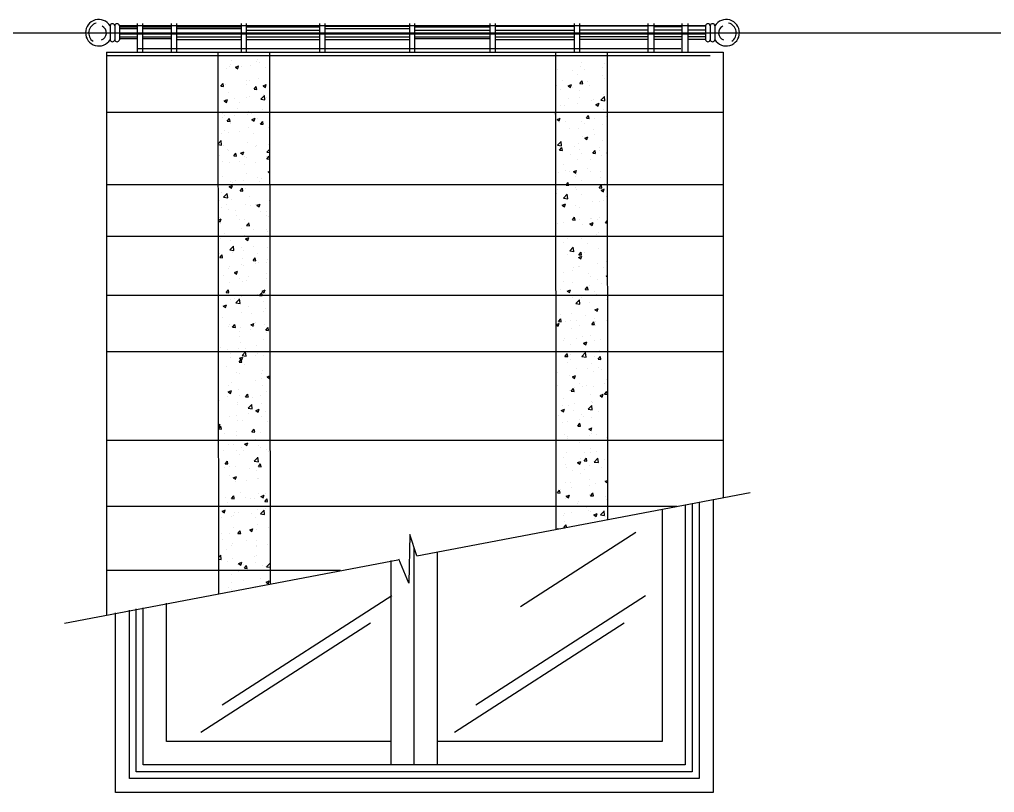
# Model space of a CAD drawing. Header units: inches. Extents: x 3.4 to 45.9, y 7.2 to 32.
# Drawn here: x 29.32 to 31.425, y 17.922 to 19.591 of the extents above; entities that cross this region are included whole.
import ezdxf

# ---------------------------------------------------------------- set-up
doc = ezdxf.new("R2010")
doc.units = ezdxf.units.IN
doc.header["$MEASUREMENT"] = 0
doc.layers.add('02', color=2, linetype='Continuous')
doc.layers.add('4', color=4, linetype='Continuous')

msp = doc.modelspace()

# ---------------------------------------------------------------- linework, layer by layer
at = {"layer": '02'}
for p, q in [((29.516, 19.5772), (29.516, 19.5472)), ((29.526, 19.5772), (29.526, 19.5472)), ((29.5359, 19.5776), (30.8015, 19.5776)), ((29.536, 19.5772), (29.536, 19.5472)), ((29.536, 19.5746), (29.5745, 19.5746)), ((29.5745, 19.582), (29.5745, 19.5203)), ((29.5864, 19.5203), (29.5864, 19.582)), ((29.5864, 19.5746), (29.6478, 19.5746)), ((29.6478, 19.582), (29.6478, 19.5203)), ((29.6597, 19.5203), (29.6597, 19.582)), ((29.6597, 19.5746), (29.7987, 19.5746)), ((29.7987, 19.582), (29.7987, 19.5203)), ((29.8106, 19.5203), (29.8106, 19.582)), ((29.8106, 19.5746), (29.9679, 19.5746)), ((29.9679, 19.582), (29.9679, 19.5203)), ((29.9799, 19.5203), (29.9799, 19.582)), ((29.9799, 19.5766), (30.1622, 19.5766)), ((30.1622, 19.582), (30.1622, 19.5203)), ((30.1741, 19.5203), (30.1741, 19.582)), ((30.1741, 19.5746), (30.3359, 19.5746)), ((30.3359, 19.582), (30.3359, 19.5203)), ((30.3479, 19.5203), (30.3479, 19.582)), ((30.3479, 19.5766), (30.5178, 19.5766)), ((30.5178, 19.582), (30.5178, 19.5203)), ((30.5298, 19.5203), (30.5298, 19.582)), ((30.6777, 19.5766), (30.5298, 19.5766)), ((30.6777, 19.5203), (30.6777, 19.582)), ((30.6897, 19.582), (30.6897, 19.5203)), ((30.751, 19.5746), (30.6897, 19.5746)), ((30.751, 19.5203), (30.751, 19.582)), ((30.763, 19.582), (30.763, 19.5203)), ((30.8014, 19.5766), (30.763, 19.5766)), ((30.8014, 19.5772), (30.8014, 19.5472)), ((30.8114, 19.5772), (30.8114, 19.5472)), ((30.8214, 19.5772), (30.8214, 19.5472)), ((29.536, 19.5716), (29.5745, 19.5716)), ((29.536, 19.5596), (30.8014, 19.5596)), ((29.536, 19.5536), (29.5745, 19.5536)), ((29.5864, 19.5716), (29.6478, 19.5716)), ((29.5864, 19.5536), (29.6478, 19.5536)), ((29.6597, 19.5716), (29.7987, 19.5716)), ((29.6597, 19.5536), (29.7987, 19.5536)), ((29.8106, 19.5676), (29.9679, 19.5676)), ((29.8106, 19.5536), (29.9679, 19.5536)), ((29.9799, 19.5716), (30.1622, 19.5716)), ((29.9799, 19.5536), (30.1622, 19.5536)), ((30.1741, 19.5676), (30.3359, 19.5676)), ((30.1741, 19.5536), (30.3359, 19.5536)), ((30.3479, 19.5676), (30.5178, 19.5676)), ((30.3479, 19.5536), (30.5178, 19.5536)), ((30.6777, 19.5676), (30.5298, 19.5676)), ((30.6777, 19.5536), (30.5298, 19.5536)), ((30.751, 19.5676), (30.6897, 19.5676)), ((30.751, 19.5536), (30.6897, 19.5536)), ((30.8014, 19.5676), (30.763, 19.5676)), ((30.8014, 19.5536), (30.763, 19.5536)), ((29.536, 19.5496), (29.5745, 19.5496)), ((29.5864, 19.5496), (29.6478, 19.5496)), ((29.6597, 19.5476), (29.7987, 19.5476)), ((29.8106, 19.5476), (29.9679, 19.5476)), ((29.9799, 19.5476), (30.1622, 19.5476)), ((30.1741, 19.5496), (30.3359, 19.5496)), ((30.3479, 19.5476), (30.5178, 19.5476)), ((30.6777, 19.5476), (30.5298, 19.5476)), ((30.751, 19.5476), (30.6897, 19.5476)), ((30.8014, 19.5476), (30.763, 19.5476)), ((29.508, 19.5203), (30.8396, 19.5203)), ((29.508, 19.5203), (29.508, 18.3058)), ((29.508, 19.5133), (30.8115, 19.5133)), ((29.5753, 19.5283), (30.7478, 19.5283)), ((29.7489, 19.5203), (29.75, 18.3518)), ((29.8604, 19.5203), (29.8615, 18.373)), ((30.4774, 19.5203), (30.4784, 18.4902)), ((30.4781, 19.5109), (30.4781, 19.5109)), ((30.5889, 19.5203), (30.5899, 18.5114)), ((30.8396, 19.5203), (30.8396, 18.5588)), ((29.7744, 19.4903), (29.7744, 19.4903)), ((29.7764, 19.4935), (29.7764, 19.4935)), ((29.7779, 19.5027), (29.7779, 19.5027)), ((29.7865, 19.4877), (29.7935, 19.4904)), ((29.7915, 19.4844), (29.7935, 19.4905)), ((29.7989, 19.4892), (29.7989, 19.4892)), ((29.8188, 19.4916), (29.8188, 19.4916)), ((29.8312, 19.5004), (29.8312, 19.5004)), ((29.8348, 19.5035), (29.8348, 19.5035)), ((29.8375, 19.4986), (29.8375, 19.4986)), ((30.5322, 19.489), (30.5322, 19.489)), ((30.5343, 19.497), (30.5343, 19.497)), ((30.5841, 19.4965), (30.5841, 19.4965)), ((29.7668, 19.4841), (29.7668, 19.4841)), ((29.7865, 19.4877), (29.7915, 19.4843)), ((29.8523, 19.487), (29.8523, 19.487)), ((30.4816, 19.4826), (30.4816, 19.4826)), ((30.515, 19.4798), (30.515, 19.4798)), ((30.5252, 19.4711), (30.5252, 19.4711)), ((30.54, 19.4831), (30.54, 19.4831)), ((30.5779, 19.4881), (30.5779, 19.4881)), ((30.5786, 19.4688), (30.5786, 19.4688)), ((29.7551, 19.4466), (29.7599, 19.4523)), ((29.758, 19.4518), (29.758, 19.4518)), ((29.7611, 19.4461), (29.7599, 19.4524)), ((29.7656, 19.4508), (29.7656, 19.4508)), ((29.8112, 19.4591), (29.8112, 19.4591)), ((29.8113, 19.4496), (29.8113, 19.4496)), ((29.8176, 19.4583), (29.8176, 19.4583)), ((29.8362, 19.4624), (29.8362, 19.4624)), ((29.8462, 19.4474), (29.8532, 19.4501)), ((29.8462, 19.4474), (29.8512, 19.4441)), ((29.8512, 19.4442), (29.8532, 19.4502)), ((30.4804, 19.4493), (30.4804, 19.4493)), ((30.4929, 19.4599), (30.4929, 19.4599)), ((30.5051, 19.4477), (30.5121, 19.4503)), ((30.5051, 19.4477), (30.5101, 19.4443)), ((30.5101, 19.4444), (30.5121, 19.4504)), ((30.5302, 19.4527), (30.535, 19.4585)), ((30.5302, 19.4527), (30.5362, 19.4522)), ((30.5309, 19.4557), (30.5309, 19.4557)), ((30.5362, 19.4523), (30.535, 19.4586)), ((30.5463, 19.4576), (30.5463, 19.4576)), ((30.5516, 19.4487), (30.5516, 19.4487)), ((30.5829, 19.4632), (30.5829, 19.4632)), ((30.5885, 19.4473), (30.5885, 19.4473)), ((29.7551, 19.4466), (29.7611, 19.446)), ((29.7723, 19.4338), (29.7723, 19.4338)), ((29.8268, 19.4403), (29.8316, 19.446)), ((29.8268, 19.4403), (29.8328, 19.4398)), ((29.8306, 19.4438), (29.8306, 19.4438)), ((29.8328, 19.4399), (29.8316, 19.4461)), ((29.8413, 19.4185), (29.8491, 19.4266)), ((29.8478, 19.428), (29.8478, 19.428)), ((29.8502, 19.4172), (29.8491, 19.4267)), ((30.4887, 19.4404), (30.4887, 19.4404)), ((30.5137, 19.4437), (30.5137, 19.4437)), ((30.5302, 19.4373), (30.5302, 19.4373)), ((30.5817, 19.4299), (30.5817, 19.4299)), ((29.7622, 19.4152), (29.7692, 19.4179)), ((29.7622, 19.4152), (29.7672, 19.4118)), ((29.7644, 19.4176), (29.7644, 19.4176)), ((29.7672, 19.4119), (29.7692, 19.418)), ((29.7849, 19.4197), (29.7849, 19.4197)), ((29.7963, 19.4119), (29.7963, 19.4119)), ((29.8099, 19.423), (29.8099, 19.423)), ((29.8163, 19.4251), (29.8163, 19.4251)), ((29.8413, 19.4185), (29.8502, 19.4171)), ((29.8546, 19.4219), (29.8546, 19.4219)), ((30.4792, 19.416), (30.4792, 19.416)), ((30.4958, 19.4053), (30.4958, 19.4053)), ((30.5053, 19.4202), (30.5053, 19.4202)), ((30.5253, 19.4092), (30.5253, 19.4092)), ((30.5297, 19.4224), (30.5297, 19.4224)), ((30.5541, 19.4154), (30.5541, 19.4154)), ((30.5587, 19.418), (30.5587, 19.418)), ((30.5648, 19.4074), (30.5718, 19.4101)), ((30.5648, 19.4074), (30.5697, 19.404)), ((30.5698, 19.4041), (30.5718, 19.4102)), ((30.5751, 19.4166), (30.5829, 19.4247)), ((30.5751, 19.4166), (30.584, 19.4152)), ((30.584, 19.4153), (30.5829, 19.4248)), ((30.5884, 19.4175), (30.5884, 19.4175)), ((29.508, 19.3908), (30.8396, 19.3908)), ((29.7596, 19.3873), (29.7596, 19.3873)), ((29.7632, 19.3843), (29.7632, 19.3843)), ((29.7836, 19.3835), (29.7836, 19.3835)), ((29.7919, 19.3985), (29.7919, 19.3985)), ((29.813, 19.385), (29.813, 19.385)), ((29.8151, 19.3918), (29.8151, 19.3918)), ((29.8215, 19.3885), (29.8215, 19.3885)), ((29.8452, 19.3962), (29.8452, 19.3962)), ((30.4783, 19.3834), (30.4775, 19.3877)), ((30.4874, 19.4042), (30.4874, 19.4042)), ((30.5285, 19.3891), (30.5285, 19.3891)), ((30.5804, 19.3966), (30.5804, 19.3966)), ((29.7586, 19.3802), (29.7586, 19.3802)), ((29.769, 19.3713), (29.7738, 19.3771)), ((29.769, 19.3713), (29.7749, 19.3708)), ((29.775, 19.3709), (29.7738, 19.3772)), ((29.7762, 19.3668), (29.7762, 19.3668)), ((29.8219, 19.3749), (29.8289, 19.3776)), ((29.8219, 19.3749), (29.8269, 19.3716)), ((29.8269, 19.3717), (29.8289, 19.3777)), ((29.8345, 19.3769), (29.8345, 19.3769)), ((29.8407, 19.3651), (29.8455, 19.3708)), ((29.8407, 19.3651), (29.8467, 19.3645)), ((29.8467, 19.3646), (29.8455, 19.3709)), ((30.4775, 19.3833), (30.4783, 19.3833)), ((30.478, 19.3827), (30.478, 19.3827)), ((30.4808, 19.3751), (30.4878, 19.3778)), ((30.4808, 19.3751), (30.4857, 19.3718)), ((30.4857, 19.3719), (30.4878, 19.3779)), ((30.4858, 19.3691), (30.4858, 19.3691)), ((30.499, 19.3698), (30.499, 19.3698)), ((30.534, 19.3704), (30.534, 19.3704)), ((30.5392, 19.3669), (30.5392, 19.3669)), ((30.5441, 19.3775), (30.5489, 19.3833)), ((30.5441, 19.3775), (30.55, 19.377)), ((30.5501, 19.3771), (30.5489, 19.3834)), ((30.5621, 19.3781), (30.5621, 19.3781)), ((30.5792, 19.3633), (30.5792, 19.3633)), ((30.5871, 19.3814), (30.5871, 19.3814)), ((29.7573, 19.3441), (29.7573, 19.3441)), ((29.762, 19.351), (29.762, 19.351)), ((29.772, 19.3476), (29.772, 19.3476)), ((29.7952, 19.3491), (29.7952, 19.3491)), ((29.8139, 19.3585), (29.8139, 19.3585)), ((29.8254, 19.3454), (29.8254, 19.3454)), ((29.8584, 19.3574), (29.8584, 19.3574)), ((30.5069, 19.3557), (30.5069, 19.3557)), ((30.5273, 19.3558), (30.5273, 19.3558)), ((30.5603, 19.3535), (30.5603, 19.3535)), ((30.5608, 19.3419), (30.5608, 19.3419)), ((29.7491, 19.3225), (29.7556, 19.3292)), ((29.7491, 19.3209), (29.7567, 19.3197)), ((29.7567, 19.3198), (29.7556, 19.3293)), ((29.8127, 19.3252), (29.8127, 19.3252)), ((29.8571, 19.3213), (29.8571, 19.3213)), ((30.4816, 19.3192), (30.4894, 19.3273)), ((30.4905, 19.3179), (30.4894, 19.3274)), ((30.5261, 19.3225), (30.5261, 19.3225)), ((30.5358, 19.3387), (30.5358, 19.3387)), ((30.5404, 19.3349), (30.5474, 19.3376)), ((30.5404, 19.3349), (30.5454, 19.3315)), ((30.5454, 19.3316), (30.5475, 19.3377)), ((30.578, 19.33), (30.578, 19.33)), ((30.5882, 19.3207), (30.5882, 19.3207)), ((29.7608, 19.3177), (29.7608, 19.3177)), ((29.7689, 19.3096), (29.7689, 19.3096)), ((29.772, 19.3072), (29.772, 19.3072)), ((29.7828, 19.2961), (29.7877, 19.3019)), ((29.7888, 19.2957), (29.7877, 19.302)), ((29.7975, 19.3024), (29.8045, 19.3051)), ((29.7975, 19.3024), (29.8025, 19.299)), ((29.8025, 19.2991), (29.8046, 19.3052)), ((29.8303, 19.3172), (29.8303, 19.3172)), ((29.832, 19.318), (29.832, 19.318)), ((29.8545, 19.3046), (29.8606, 19.3109)), ((29.8545, 19.3046), (29.8606, 19.3036)), ((30.4816, 19.3192), (30.4905, 19.3178)), ((30.4862, 19.3086), (30.491, 19.3143)), ((30.4862, 19.3086), (30.4922, 19.3081)), ((30.4922, 19.3082), (30.4911, 19.3144)), ((30.5193, 19.3161), (30.5193, 19.3161)), ((30.5299, 19.3107), (30.5299, 19.3107)), ((30.5345, 19.3025), (30.5345, 19.3025)), ((30.5579, 19.3023), (30.5628, 19.3081)), ((30.5579, 19.3023), (30.5639, 19.3018)), ((30.5639, 19.3019), (30.5628, 19.3082)), ((30.5724, 19.3075), (30.5724, 19.3075)), ((30.5727, 19.3138), (30.5727, 19.3138)), ((30.5883, 19.3027), (30.5891, 19.3035)), ((30.5883, 19.3027), (30.5891, 19.3025)), ((29.7525, 19.2965), (29.7525, 19.2965)), ((29.7595, 19.2844), (29.7595, 19.2844)), ((29.7736, 19.2831), (29.7736, 19.2831)), ((29.7828, 19.2961), (29.7888, 19.2956)), ((29.796, 19.2852), (29.796, 19.2852)), ((29.8057, 19.2785), (29.8057, 19.2785)), ((29.8059, 19.2943), (29.8059, 19.2943)), ((29.8115, 19.2919), (29.8115, 19.2919)), ((29.8308, 19.2818), (29.8308, 19.2818)), ((29.8543, 19.2952), (29.8543, 19.2952)), ((29.8546, 19.2898), (29.8594, 19.2956)), ((29.8546, 19.2898), (29.8605, 19.2893)), ((29.8593, 19.292), (29.8593, 19.292)), ((29.8606, 19.2894), (29.8594, 19.2957)), ((30.4955, 19.2787), (30.4955, 19.2787)), ((30.5095, 19.2992), (30.5095, 19.2992)), ((30.5249, 19.2892), (30.5249, 19.2892)), ((30.5538, 19.2887), (30.5538, 19.2887)), ((30.5768, 19.2967), (30.5768, 19.2967)), ((29.8103, 19.2586), (29.8103, 19.2586)), ((29.8572, 19.2621), (29.8607, 19.2635)), ((29.8572, 19.2621), (29.8607, 19.2598)), ((30.4832, 19.2598), (30.4832, 19.2598)), ((30.4999, 19.265), (30.4999, 19.265)), ((30.5082, 19.2631), (30.5082, 19.2631)), ((30.5161, 19.2624), (30.5231, 19.265)), ((30.5161, 19.2624), (30.5211, 19.259)), ((30.5211, 19.2591), (30.5231, 19.2651)), ((30.5461, 19.2681), (30.5461, 19.2681)), ((30.5532, 19.2627), (30.5532, 19.2627)), ((30.5756, 19.2634), (30.5756, 19.2634)), ((29.7583, 19.2511), (29.7583, 19.2511)), ((29.7759, 19.2402), (29.7759, 19.2402)), ((29.7794, 19.2391), (29.7794, 19.2391)), ((29.786, 19.2435), (29.786, 19.2435)), ((29.8045, 19.2424), (29.8045, 19.2424)), ((29.8342, 19.2502), (29.8342, 19.2502)), ((29.8394, 19.2412), (29.8394, 19.2412)), ((29.8423, 19.2474), (29.8423, 19.2474)), ((30.5013, 19.2348), (30.5049, 19.2391)), ((30.5057, 19.2348), (30.5049, 19.2392)), ((30.5209, 19.2515), (30.5209, 19.2515)), ((30.5236, 19.2559), (30.5236, 19.2559)), ((30.5337, 19.2437), (30.5337, 19.2437)), ((30.5743, 19.2493), (30.5743, 19.2493)), ((30.583, 19.2369), (30.583, 19.2369)), ((29.508, 19.2348), (30.8396, 19.2348)), ((29.7571, 19.2178), (29.7571, 19.2178)), ((29.7611, 19.2072), (29.7688, 19.2153)), ((29.77, 19.2058), (29.7689, 19.2153)), ((29.7732, 19.2299), (29.7802, 19.2326)), ((29.7732, 19.2299), (29.7782, 19.2265)), ((29.7782, 19.2266), (29.7802, 19.2327)), ((29.7967, 19.2209), (29.8015, 19.2266)), ((29.7967, 19.2209), (29.8027, 19.2204)), ((29.8027, 19.2205), (29.8015, 19.2267)), ((29.809, 19.2253), (29.809, 19.2253)), ((29.8604, 19.2324), (29.8604, 19.2324)), ((30.4819, 19.2236), (30.4819, 19.2236)), ((30.5001, 19.2334), (30.5013, 19.2348)), ((30.5001, 19.2334), (30.5061, 19.2328)), ((30.5061, 19.2329), (30.5057, 19.2348)), ((30.5198, 19.2286), (30.5198, 19.2286)), ((30.5224, 19.2227), (30.5224, 19.2227)), ((30.5718, 19.2271), (30.5766, 19.2328)), ((30.5718, 19.2271), (30.5778, 19.2266)), ((30.5744, 19.2302), (30.5744, 19.2302)), ((30.5758, 19.2221), (30.5828, 19.2248)), ((30.5758, 19.2221), (30.5808, 19.2187)), ((30.5778, 19.2267), (30.5767, 19.2329)), ((30.5808, 19.2188), (30.5828, 19.2249)), ((29.7531, 19.1996), (29.7531, 19.1996)), ((29.7611, 19.2072), (29.7699, 19.2058)), ((29.7782, 19.2029), (29.7782, 19.2029)), ((29.816, 19.2079), (29.816, 19.2079)), ((29.8592, 19.1991), (29.8592, 19.1991)), ((30.48, 19.2141), (30.48, 19.2141)), ((30.4949, 19.2053), (30.5027, 19.2134)), ((30.4949, 19.2053), (30.5038, 19.2039)), ((30.5038, 19.2039), (30.5027, 19.2134)), ((30.5333, 19.2119), (30.5333, 19.2119)), ((30.5566, 19.1975), (30.5566, 19.1975)), ((30.5731, 19.1969), (30.5731, 19.1969)), ((30.5817, 19.2008), (30.5817, 19.2008)), ((30.5867, 19.2096), (30.5867, 19.2096)), ((30.5879, 19.1941), (30.5879, 19.1941)), ((29.7559, 19.1845), (29.7559, 19.1845)), ((29.7665, 19.1924), (29.7665, 19.1924)), ((29.7717, 19.1806), (29.7717, 19.1806)), ((29.7876, 19.1789), (29.7876, 19.1789)), ((29.8078, 19.192), (29.8078, 19.192)), ((29.8199, 19.1901), (29.8199, 19.1901)), ((29.83, 19.1906), (29.83, 19.1906)), ((29.8329, 19.1896), (29.8399, 19.1923)), ((29.8329, 19.1896), (29.8379, 19.1863)), ((29.8379, 19.1864), (29.8399, 19.1924)), ((29.841, 19.1767), (29.841, 19.1767)), ((29.8529, 19.1768), (29.8529, 19.1768)), ((30.4918, 19.1898), (30.4988, 19.1925)), ((30.4918, 19.1898), (30.4968, 19.1865)), ((30.4935, 19.1892), (30.4935, 19.1892)), ((30.4968, 19.1866), (30.4988, 19.1926)), ((30.5212, 19.1894), (30.5212, 19.1894)), ((30.5296, 19.1841), (30.5296, 19.1841)), ((29.7493, 19.1575), (29.7559, 19.1601)), ((29.7493, 19.1571), (29.7539, 19.154)), ((29.7519, 19.1635), (29.7519, 19.1635)), ((29.7539, 19.1541), (29.7559, 19.1602)), ((29.7897, 19.1685), (29.7897, 19.1685)), ((29.7957, 19.1586), (29.7957, 19.1586)), ((29.8066, 19.1587), (29.8066, 19.1587)), ((29.854, 19.1686), (29.854, 19.1686)), ((29.858, 19.1658), (29.858, 19.1658)), ((30.4952, 19.1521), (30.4952, 19.1521)), ((30.5139, 19.1608), (30.5139, 19.1608)), ((30.514, 19.1581), (30.5188, 19.1639)), ((30.514, 19.1581), (30.5199, 19.1576)), ((30.52, 19.1577), (30.5188, 19.164)), ((30.52, 19.1561), (30.52, 19.1561)), ((30.5303, 19.158), (30.5303, 19.158)), ((30.5515, 19.1496), (30.5585, 19.1523)), ((30.5535, 19.1621), (30.5535, 19.1621)), ((30.5554, 19.1613), (30.5554, 19.1613)), ((30.5565, 19.1463), (30.5585, 19.1524)), ((30.5672, 19.1585), (30.5672, 19.1585)), ((30.5719, 19.1636), (30.5719, 19.1636)), ((30.5857, 19.1519), (30.5893, 19.1561)), ((29.7547, 19.1512), (29.7547, 19.1512)), ((29.8, 19.1393), (29.8, 19.1393)), ((29.8106, 19.1457), (29.8154, 19.1514)), ((29.8106, 19.1457), (29.8166, 19.1452)), ((29.8166, 19.1453), (29.8154, 19.1515)), ((29.8266, 19.1373), (29.8266, 19.1373)), ((29.8534, 19.137), (29.8534, 19.137)), ((29.8567, 19.1325), (29.8567, 19.1325)), ((30.4816, 19.1496), (30.4816, 19.1496)), ((30.5349, 19.1473), (30.5349, 19.1473)), ((30.5515, 19.1496), (30.5564, 19.1462)), ((30.5857, 19.1519), (30.5893, 19.1516)), ((30.5883, 19.1451), (30.5883, 19.1451)), ((29.508, 19.1228), (30.8396, 19.1228)), ((29.7535, 19.118), (29.7535, 19.118)), ((29.7634, 19.129), (29.7634, 19.129)), ((29.7756, 19.1136), (29.7756, 19.1136)), ((29.8054, 19.1255), (29.8054, 19.1255)), ((29.8086, 19.1171), (29.8156, 19.1198)), ((29.8086, 19.1171), (29.8135, 19.1138)), ((29.8136, 19.1139), (29.8156, 19.1199)), ((29.8339, 19.1236), (29.8339, 19.1236)), ((30.494, 19.1099), (30.494, 19.1099)), ((30.504, 19.1186), (30.504, 19.1186)), ((30.5188, 19.1228), (30.5188, 19.1228)), ((30.5291, 19.1219), (30.5291, 19.1219)), ((30.5334, 19.1171), (30.5334, 19.1171)), ((30.5669, 19.1269), (30.5669, 19.1269)), ((30.5707, 19.1303), (30.5707, 19.1303)), ((29.7743, 19.0932), (29.7821, 19.1013)), ((29.7743, 19.0932), (29.7832, 19.0918)), ((29.7832, 19.0919), (29.7821, 19.1014)), ((29.8003, 19.0979), (29.8003, 19.0979)), ((29.8042, 19.0922), (29.8042, 19.0922)), ((29.8253, 19.1012), (29.8253, 19.1012)), ((29.8555, 19.0992), (29.8555, 19.0992)), ((30.5081, 19.0913), (30.5159, 19.0994)), ((30.5081, 19.0913), (30.517, 19.0899)), ((30.517, 19.09), (30.5159, 19.0995)), ((30.5176, 19.0895), (30.5176, 19.0895)), ((30.5474, 19.1077), (30.5474, 19.1077)), ((30.5695, 19.097), (30.5695, 19.097)), ((29.7522, 19.0847), (29.7522, 19.0847)), ((29.7527, 19.0767), (29.7576, 19.0825)), ((29.7527, 19.0767), (29.7587, 19.0762)), ((29.7587, 19.0763), (29.7576, 19.0826)), ((29.7805, 19.0882), (29.7805, 19.0882)), ((29.8016, 19.0747), (29.8016, 19.0747)), ((29.8245, 19.0705), (29.8293, 19.0762)), ((29.8245, 19.0705), (29.8304, 19.0699)), ((29.8305, 19.07), (29.8293, 19.0763)), ((29.8339, 19.0859), (29.8339, 19.0859)), ((29.855, 19.0725), (29.855, 19.0725)), ((30.5028, 19.0825), (30.5028, 19.0825)), ((30.5271, 19.0771), (30.5341, 19.0798)), ((30.5271, 19.0771), (30.5321, 19.0737)), ((30.5278, 19.0829), (30.5327, 19.0887)), ((30.5278, 19.0829), (30.5338, 19.0824)), ((30.5321, 19.0738), (30.5342, 19.0799)), ((30.5338, 19.0825), (30.5327, 19.0888)), ((30.5406, 19.0874), (30.5406, 19.0874)), ((29.751, 19.0514), (29.751, 19.0514)), ((29.7714, 19.0539), (29.7714, 19.0539)), ((29.774, 19.0585), (29.774, 19.0585)), ((29.7842, 19.0446), (29.7912, 19.0473)), ((29.7892, 19.0413), (29.7913, 19.0474)), ((29.799, 19.0618), (29.799, 19.0618)), ((29.803, 19.0589), (29.803, 19.0589)), ((29.8298, 19.0639), (29.8298, 19.0639)), ((29.8369, 19.0667), (29.8369, 19.0667)), ((29.8543, 19.0659), (29.8543, 19.0659)), ((30.5143, 19.048), (30.5143, 19.048)), ((30.5163, 19.0562), (30.5163, 19.0562)), ((30.5279, 19.0566), (30.5279, 19.0566)), ((30.5293, 19.0574), (30.5293, 19.0574)), ((30.5683, 19.0637), (30.5683, 19.0637)), ((30.5813, 19.0543), (30.5813, 19.0543)), ((30.5876, 19.0674), (30.5876, 19.0674)), ((29.7606, 19.0373), (29.7606, 19.0373)), ((29.7842, 19.0446), (29.7892, 19.0412)), ((29.7954, 19.032), (29.7954, 19.032)), ((29.8106, 19.0273), (29.8106, 19.0273)), ((29.814, 19.0351), (29.814, 19.0351)), ((29.8531, 19.0326), (29.8531, 19.0326)), ((29.8537, 19.042), (29.8537, 19.042)), ((30.4956, 19.0454), (30.4956, 19.0454)), ((30.549, 19.0432), (30.549, 19.0432)), ((30.5532, 19.0355), (30.5532, 19.0355)), ((30.5671, 19.0304), (30.5671, 19.0304)), ((30.5868, 19.0368), (30.5894, 19.0378)), ((30.5868, 19.0368), (30.5894, 19.0351)), ((29.7498, 19.0181), (29.7498, 19.0181)), ((29.7666, 19.0015), (29.7714, 19.0073)), ((29.7726, 19.0011), (29.7714, 19.0074)), ((29.7727, 19.0223), (29.7727, 19.0223)), ((29.8018, 19.0256), (29.8018, 19.0256)), ((29.8439, 19.0043), (29.8509, 19.007)), ((29.8489, 19.0011), (29.851, 19.0071)), ((30.488, 19.0086), (30.488, 19.0086)), ((30.4949, 19.0255), (30.4949, 19.0255)), ((30.5028, 19.0046), (30.5098, 19.0072)), ((30.5078, 19.0013), (30.5098, 19.0073)), ((30.508, 19.0058), (30.508, 19.0058)), ((30.5151, 19.0229), (30.5151, 19.0229)), ((30.5417, 19.0077), (30.5465, 19.0135)), ((30.5417, 19.0077), (30.5477, 19.0072)), ((30.5477, 19.0073), (30.5466, 19.0135)), ((30.5512, 19.0169), (30.5512, 19.0169)), ((30.5762, 19.0202), (30.5762, 19.0202)), ((29.508, 18.9953), (30.8396, 18.9953)), ((29.7666, 19.0015), (29.7726, 19.001)), ((29.7753, 18.987), (29.7753, 18.987)), ((29.7843, 18.9879), (29.7843, 18.9879)), ((29.7876, 18.9792), (29.7954, 18.9873)), ((29.7945, 18.984), (29.7945, 18.984)), ((29.7965, 18.9779), (29.7954, 18.9874)), ((29.8005, 18.9923), (29.8005, 18.9923)), ((29.8336, 18.997), (29.8336, 18.997)), ((29.8383, 18.9952), (29.8384, 18.9953)), ((29.8383, 18.9952), (29.8443, 18.9947)), ((29.8384, 18.9953), (29.8432, 19.001)), ((29.8442, 18.9953), (29.8432, 19.0011)), ((29.8439, 19.0043), (29.8489, 19.001)), ((29.8443, 18.9948), (29.8442, 18.9953)), ((29.8474, 18.9962), (29.8474, 18.9962)), ((29.8519, 18.9993), (29.8519, 18.9993)), ((30.5028, 19.0046), (30.5078, 19.0012)), ((30.5139, 18.9896), (30.5139, 18.9896)), ((30.5214, 18.9773), (30.5292, 18.9854)), ((30.5303, 18.976), (30.5292, 18.9855)), ((30.5331, 18.9905), (30.5331, 18.9905)), ((30.5614, 19.0035), (30.5614, 19.0035)), ((30.5659, 18.9971), (30.5659, 18.9971)), ((30.5878, 18.9857), (30.5878, 18.9857)), ((29.7599, 18.9721), (29.7669, 18.9748)), ((29.7599, 18.9721), (29.7649, 18.9687)), ((29.7622, 18.9728), (29.7622, 18.9728)), ((29.7649, 18.9688), (29.7669, 18.9749)), ((29.7876, 18.9792), (29.7965, 18.9778)), ((29.8156, 18.9705), (29.8156, 18.9705)), ((29.8479, 18.9817), (29.8479, 18.9817)), ((29.8507, 18.966), (29.8507, 18.966)), ((30.5214, 18.9773), (30.5303, 18.9759)), ((30.5249, 18.9774), (30.5249, 18.9774)), ((30.5499, 18.9807), (30.5499, 18.9807)), ((30.5625, 18.9643), (30.5695, 18.967)), ((30.5625, 18.9643), (30.5675, 18.9609)), ((30.5646, 18.9638), (30.5646, 18.9638)), ((30.5675, 18.961), (30.5695, 18.9671)), ((29.7579, 18.9484), (29.7579, 18.9484)), ((29.7993, 18.959), (29.7993, 18.959)), ((29.8211, 18.9567), (29.8211, 18.9567)), ((29.8461, 18.96), (29.8461, 18.96)), ((30.4839, 18.9388), (30.4887, 18.9445)), ((30.4885, 18.9547), (30.4885, 18.9547)), ((30.4899, 18.9383), (30.4887, 18.9446)), ((30.5127, 18.9563), (30.5127, 18.9563)), ((30.5419, 18.9524), (30.5419, 18.9524)), ((30.5615, 18.9463), (30.5615, 18.9463)), ((29.7711, 18.9273), (29.7711, 18.9273)), ((29.7746, 18.9332), (29.7746, 18.9332)), ((29.7805, 18.9263), (29.7853, 18.932)), ((29.7805, 18.9263), (29.7865, 18.9258)), ((29.7865, 18.9259), (29.7853, 18.9321)), ((29.7981, 18.9257), (29.7981, 18.9257)), ((29.8196, 18.9318), (29.8266, 18.9345)), ((29.8196, 18.9318), (29.8246, 18.9285)), ((29.8198, 18.9206), (29.8198, 18.9206)), ((29.8246, 18.9286), (29.8266, 18.9346)), ((29.828, 18.9309), (29.828, 18.9309)), ((29.8295, 18.9373), (29.8295, 18.9373)), ((29.8494, 18.9328), (29.8494, 18.9328)), ((29.8522, 18.92), (29.857, 18.9258)), ((29.8582, 18.9196), (29.857, 18.9259)), ((29.8577, 18.9256), (29.8577, 18.9256)), ((30.4785, 18.932), (30.4855, 18.9347)), ((30.4785, 18.932), (30.4835, 18.9287)), ((30.4835, 18.9288), (30.4855, 18.9348)), ((30.4839, 18.9388), (30.4898, 18.9382)), ((30.4986, 18.938), (30.4986, 18.938)), ((30.5096, 18.9412), (30.5096, 18.9412)), ((30.5115, 18.9231), (30.5115, 18.9231)), ((30.5236, 18.9413), (30.5236, 18.9413)), ((30.529, 18.9308), (30.529, 18.9308)), ((30.5556, 18.9325), (30.5604, 18.9382)), ((30.5556, 18.9325), (30.5616, 18.932)), ((30.5616, 18.9321), (30.5604, 18.9383)), ((30.563, 18.939), (30.563, 18.939)), ((30.5634, 18.9306), (30.5634, 18.9306)), ((30.5873, 18.9408), (30.5873, 18.9408)), ((29.7948, 18.9173), (29.7948, 18.9173)), ((29.7951, 18.9053), (29.7951, 18.9053)), ((29.8482, 18.8995), (29.8482, 18.8995)), ((29.8522, 18.92), (29.8582, 18.9195)), ((29.8534, 18.9153), (29.8534, 18.9153)), ((30.4973, 18.9018), (30.4973, 18.9018)), ((30.522, 18.9016), (30.522, 18.9016)), ((30.5352, 18.9068), (30.5352, 18.9068)), ((30.5529, 18.9088), (30.5529, 18.9088)), ((29.7552, 18.8821), (29.7552, 18.8821)), ((29.7935, 18.8812), (29.7935, 18.8812)), ((29.7969, 18.8924), (29.7969, 18.8924)), ((29.8086, 18.8798), (29.8086, 18.8798)), ((29.8314, 18.8861), (29.8314, 18.8861)), ((30.4946, 18.8988), (30.4946, 18.8988)), ((30.5103, 18.8898), (30.5103, 18.8898)), ((30.5382, 18.8918), (30.5452, 18.8945)), ((30.5382, 18.8918), (30.5431, 18.8884)), ((30.5432, 18.8885), (30.5452, 18.8946)), ((30.5622, 18.8973), (30.5622, 18.8973)), ((30.5754, 18.8993), (30.5754, 18.8993)), ((29.508, 18.8738), (30.8396, 18.8738)), ((29.7685, 18.8779), (29.7685, 18.8779)), ((29.775, 18.8603), (29.775, 18.8603)), ((29.7763, 18.8686), (29.7763, 18.8686)), ((29.7953, 18.8593), (29.8023, 18.862)), ((29.7953, 18.8593), (29.8002, 18.856)), ((29.7957, 18.8591), (29.7957, 18.8591)), ((29.8003, 18.856), (29.8023, 18.8621)), ((29.8008, 18.8653), (29.8086, 18.8734)), ((29.8008, 18.8653), (29.8097, 18.8639)), ((29.8097, 18.864), (29.8086, 18.8735)), ((29.8296, 18.8664), (29.8296, 18.8664)), ((29.8333, 18.8703), (29.8333, 18.8703)), ((29.847, 18.8662), (29.847, 18.8662)), ((30.4977, 18.8635), (30.5026, 18.8693)), ((30.4977, 18.8635), (30.5037, 18.863)), ((30.5037, 18.8631), (30.5026, 18.8694)), ((30.5089, 18.8674), (30.5089, 18.8674)), ((30.5328, 18.8638), (30.5328, 18.8638)), ((30.5346, 18.8634), (30.5424, 18.8715)), ((30.5346, 18.8634), (30.5435, 18.862)), ((30.5436, 18.8621), (30.5424, 18.8716)), ((30.561, 18.864), (30.561, 18.864)), ((30.5695, 18.8573), (30.5743, 18.863)), ((30.572, 18.8757), (30.572, 18.8757)), ((30.5755, 18.8568), (30.5743, 18.8631)), ((29.7672, 18.8417), (29.7672, 18.8417)), ((29.7944, 18.8511), (29.7992, 18.8568)), ((29.7944, 18.8511), (29.8003, 18.8506)), ((29.8004, 18.8507), (29.7992, 18.8569)), ((29.8051, 18.8467), (29.8051, 18.8467)), ((30.5025, 18.8505), (30.5025, 18.8505)), ((30.509, 18.8565), (30.509, 18.8565)), ((30.5236, 18.837), (30.5236, 18.837)), ((30.5457, 18.8363), (30.5457, 18.8363)), ((30.5559, 18.8482), (30.5559, 18.8482)), ((30.5695, 18.8573), (30.5754, 18.8567)), ((30.5707, 18.8396), (30.5707, 18.8396)), ((29.7887, 18.829), (29.7887, 18.829)), ((29.7945, 18.8258), (29.7945, 18.8258)), ((29.8419, 18.8156), (29.8419, 18.8156)), ((29.842, 18.8267), (29.842, 18.8267)), ((29.8458, 18.8329), (29.8458, 18.8329)), ((29.855, 18.819), (29.8611, 18.8214)), ((29.855, 18.819), (29.8599, 18.8157)), ((29.86, 18.8158), (29.8611, 18.8192)), ((30.4825, 18.828), (30.4825, 18.828)), ((30.5078, 18.8232), (30.5078, 18.8232)), ((30.5138, 18.8193), (30.5208, 18.8219)), ((30.5138, 18.8193), (30.5188, 18.8159)), ((30.5188, 18.816), (30.5209, 18.822)), ((30.5598, 18.8307), (30.5598, 18.8307)), ((30.577, 18.8348), (30.577, 18.8348)), ((29.7708, 18.8007), (29.7708, 18.8007)), ((29.7788, 18.8073), (29.7788, 18.8073)), ((29.8292, 18.8107), (29.8292, 18.8107)), ((29.8446, 18.7996), (29.8446, 18.7996)), ((30.4826, 18.7996), (30.4826, 18.7996)), ((30.5176, 18.7879), (30.5165, 18.7942)), ((30.5194, 18.7968), (30.5194, 18.7968)), ((30.5287, 18.8042), (30.5287, 18.8042)), ((30.536, 18.7974), (30.536, 18.7974)), ((30.5444, 18.8001), (30.5444, 18.8001)), ((30.5586, 18.7974), (30.5586, 18.7974)), ((30.5823, 18.8051), (30.5823, 18.8051)), ((30.587, 18.8142), (30.587, 18.8142)), ((30.5894, 18.7951), (30.5894, 18.7951)), ((29.7692, 18.7779), (29.7692, 18.7779)), ((29.7709, 18.7868), (29.7779, 18.7895)), ((29.7709, 18.7868), (29.7759, 18.7834)), ((29.7759, 18.7835), (29.778, 18.7896)), ((29.7932, 18.7926), (29.7932, 18.7926)), ((29.7948, 18.7787), (29.7948, 18.7787)), ((29.8082, 18.7759), (29.8131, 18.7816)), ((29.8082, 18.7759), (29.8142, 18.7753)), ((29.8142, 18.7754), (29.8131, 18.7817)), ((29.8156, 18.7761), (29.8156, 18.7761)), ((29.8226, 18.7756), (29.8226, 18.7756)), ((29.8407, 18.7794), (29.8407, 18.7794)), ((29.8531, 18.7887), (29.8531, 18.7887)), ((30.5066, 18.7899), (30.5066, 18.7899)), ((30.5116, 18.7883), (30.5164, 18.7941)), ((30.5116, 18.7883), (30.5176, 18.7878)), ((30.5527, 18.7822), (30.5527, 18.7822)), ((30.5735, 18.779), (30.5805, 18.7817)), ((30.5735, 18.779), (30.5785, 18.7756)), ((30.5785, 18.7757), (30.5805, 18.7818)), ((30.5833, 18.7821), (30.5882, 18.7878)), ((30.5833, 18.7821), (30.5893, 18.7815)), ((30.5893, 18.7816), (30.5882, 18.7879)), ((29.7525, 18.7678), (29.7525, 18.7678)), ((29.7903, 18.7644), (29.7903, 18.7644)), ((29.792, 18.7593), (29.792, 18.7593)), ((29.8141, 18.7513), (29.8219, 18.7594)), ((29.823, 18.75), (29.8219, 18.7595)), ((29.8437, 18.7622), (29.8437, 18.7622)), ((30.4931, 18.7574), (30.4931, 18.7574)), ((30.4943, 18.7722), (30.4943, 18.7722)), ((30.5054, 18.7566), (30.5054, 18.7566)), ((30.5181, 18.7607), (30.5181, 18.7607)), ((30.5479, 18.7494), (30.5557, 18.7575)), ((30.5568, 18.7481), (30.5557, 18.7576)), ((30.556, 18.7657), (30.556, 18.7657)), ((30.5573, 18.7641), (30.5573, 18.7641)), ((29.7747, 18.7337), (29.7747, 18.7337)), ((29.7893, 18.7367), (29.7893, 18.7367)), ((29.8141, 18.7513), (29.823, 18.7499)), ((29.8144, 18.74), (29.8144, 18.74)), ((29.8306, 18.7465), (29.8376, 18.7492)), ((29.8306, 18.7465), (29.8356, 18.7432)), ((29.833, 18.7437), (29.833, 18.7437)), ((29.8356, 18.7433), (29.8376, 18.7493)), ((29.8422, 18.733), (29.8422, 18.733)), ((29.8522, 18.745), (29.8522, 18.745)), ((30.4842, 18.7351), (30.4842, 18.7351)), ((30.4895, 18.7467), (30.4965, 18.7494)), ((30.4895, 18.7467), (30.4945, 18.7434)), ((30.4945, 18.7435), (30.4965, 18.7495)), ((30.5165, 18.7463), (30.5165, 18.7463)), ((30.5325, 18.7372), (30.5325, 18.7372)), ((30.5376, 18.7329), (30.5376, 18.7329)), ((30.5479, 18.7494), (30.5568, 18.748)), ((30.5699, 18.744), (30.5699, 18.744)), ((29.7497, 18.7155), (29.7536, 18.717)), ((29.7497, 18.7122), (29.7516, 18.7109)), ((29.7504, 18.7069), (29.7552, 18.7127)), ((29.7516, 18.711), (29.7536, 18.7171)), ((29.7564, 18.7065), (29.7552, 18.7128)), ((29.7908, 18.726), (29.7908, 18.726)), ((29.8027, 18.7248), (29.8027, 18.7248)), ((29.8561, 18.7225), (29.8561, 18.7225)), ((30.4918, 18.7212), (30.4918, 18.7212)), ((30.5042, 18.7233), (30.5042, 18.7233)), ((30.5255, 18.7131), (30.5303, 18.7189)), ((30.5255, 18.7131), (30.5315, 18.7126)), ((30.5297, 18.7262), (30.5297, 18.7262)), ((30.5315, 18.7127), (30.5303, 18.7189)), ((30.5561, 18.7308), (30.5561, 18.7308)), ((29.7504, 18.7069), (29.7564, 18.7064)), ((29.763, 18.6972), (29.763, 18.6972)), ((29.7881, 18.7005), (29.7881, 18.7005)), ((29.7896, 18.6927), (29.7896, 18.6927)), ((29.8221, 18.7006), (29.8269, 18.7064)), ((29.8221, 18.7006), (29.8281, 18.7001)), ((29.8259, 18.7055), (29.8259, 18.7055)), ((29.8281, 18.7002), (29.8269, 18.7065)), ((29.8409, 18.6997), (29.8409, 18.6997)), ((30.4966, 18.6955), (30.4966, 18.6955)), ((30.503, 18.69), (30.503, 18.69)), ((30.5492, 18.7065), (30.5562, 18.7092)), ((30.5492, 18.7065), (30.5542, 18.7031)), ((30.55, 18.6932), (30.55, 18.6932)), ((30.5542, 18.7032), (30.5562, 18.7093)), ((30.5549, 18.6975), (30.5549, 18.6975)), ((30.5665, 18.6951), (30.5665, 18.6951)), ((29.508, 18.6823), (30.8396, 18.6823)), ((29.7706, 18.674), (29.7706, 18.674)), ((29.7832, 18.6737), (29.7832, 18.6737)), ((29.8063, 18.674), (29.8133, 18.6767)), ((29.8063, 18.674), (29.8113, 18.6707)), ((29.8113, 18.6708), (29.8133, 18.6768)), ((29.8289, 18.684), (29.8289, 18.684)), ((29.8366, 18.6714), (29.8366, 18.6714)), ((30.5034, 18.6868), (30.5034, 18.6868)), ((30.5284, 18.6775), (30.5284, 18.6775)), ((30.5867, 18.6876), (30.5867, 18.6876)), ((29.7509, 18.6625), (29.7509, 18.6625)), ((29.7617, 18.6611), (29.7617, 18.6611)), ((29.7884, 18.6594), (29.7884, 18.6594)), ((29.7945, 18.6521), (29.7945, 18.6521)), ((29.7996, 18.6661), (29.7996, 18.6661)), ((29.8043, 18.6602), (29.8043, 18.6602)), ((29.8397, 18.6664), (29.8397, 18.6664)), ((29.8528, 18.6621), (29.8528, 18.6621)), ((29.8577, 18.658), (29.8577, 18.658)), ((30.5018, 18.6567), (30.5018, 18.6567)), ((30.5402, 18.6557), (30.5402, 18.6557)), ((30.5524, 18.6556), (30.5524, 18.6556)), ((30.5537, 18.6642), (30.5537, 18.6642)), ((30.5653, 18.659), (30.5653, 18.659)), ((29.7643, 18.6317), (29.7691, 18.6374)), ((29.7643, 18.6317), (29.7702, 18.6312)), ((29.7702, 18.6313), (29.7691, 18.6375)), ((29.7733, 18.6266), (29.7733, 18.6266)), ((29.7872, 18.6261), (29.7872, 18.6261)), ((29.8273, 18.6373), (29.8351, 18.6454)), ((29.8273, 18.6373), (29.8362, 18.636)), ((29.8363, 18.636), (29.8352, 18.6455)), ((29.836, 18.6254), (29.8408, 18.6312)), ((29.8385, 18.6332), (29.8385, 18.6332)), ((29.842, 18.625), (29.8408, 18.6313)), ((30.494, 18.6456), (30.494, 18.6456)), ((30.4983, 18.6309), (30.4983, 18.6309)), ((30.5249, 18.634), (30.5319, 18.6367)), ((30.5249, 18.634), (30.5298, 18.6306)), ((30.5299, 18.6307), (30.5319, 18.6368)), ((30.5305, 18.6421), (30.5305, 18.6421)), ((30.5394, 18.6379), (30.5442, 18.6436)), ((30.5394, 18.6379), (30.5453, 18.6374)), ((30.5454, 18.6375), (30.5442, 18.6437)), ((30.5516, 18.6287), (30.5516, 18.6287)), ((30.5612, 18.6354), (30.5689, 18.6435)), ((30.5612, 18.6354), (30.57, 18.6341)), ((30.5701, 18.6341), (30.569, 18.6436)), ((30.5839, 18.6398), (30.5839, 18.6398)), ((29.7633, 18.6228), (29.7633, 18.6228)), ((29.7744, 18.6071), (29.7744, 18.6071)), ((29.8167, 18.6206), (29.8167, 18.6206)), ((29.8327, 18.6171), (29.8327, 18.6171)), ((29.836, 18.6254), (29.842, 18.6249)), ((30.5005, 18.6234), (30.5005, 18.6234)), ((30.5139, 18.6162), (30.5139, 18.6162)), ((30.5322, 18.6106), (30.5322, 18.6106)), ((30.539, 18.6195), (30.539, 18.6195)), ((30.5768, 18.6245), (30.5768, 18.6245)), ((29.782, 18.6015), (29.789, 18.6042)), ((29.782, 18.6015), (29.7869, 18.5981)), ((29.7859, 18.5928), (29.7859, 18.5928)), ((29.787, 18.5982), (29.789, 18.6043)), ((29.8102, 18.5955), (29.8102, 18.5955)), ((29.8352, 18.5988), (29.8352, 18.5988)), ((29.8373, 18.5999), (29.8373, 18.5999)), ((30.4993, 18.5902), (30.4993, 18.5902)), ((30.5107, 18.5913), (30.5107, 18.5913)), ((30.5505, 18.5851), (30.5505, 18.5851)), ((30.5513, 18.5977), (30.5513, 18.5977)), ((30.564, 18.589), (30.564, 18.589)), ((30.5846, 18.5937), (30.5898, 18.5957)), ((30.5846, 18.5937), (30.5895, 18.5904)), ((30.5895, 18.5904), (30.5898, 18.5912)), ((29.7972, 18.5695), (29.7972, 18.5695)), ((29.8361, 18.5666), (29.8361, 18.5666)), ((29.8417, 18.5612), (29.8487, 18.5639)), ((29.8466, 18.558), (29.8487, 18.564)), ((29.8468, 18.5644), (29.8468, 18.5644)), ((29.8506, 18.5672), (29.8506, 18.5672)), ((30.1778, 18.4331), (30.8976, 18.5698)), ((30.4815, 18.5689), (30.4863, 18.5747)), ((30.4815, 18.5689), (30.4875, 18.5684)), ((30.4875, 18.5685), (30.4864, 18.5748)), ((30.4876, 18.5768), (30.4876, 18.5768)), ((30.5005, 18.5615), (30.5075, 18.5641)), ((30.5055, 18.5582), (30.5075, 18.5642)), ((30.5126, 18.5801), (30.5126, 18.5801)), ((30.55, 18.5644), (30.55, 18.5644)), ((30.5532, 18.5627), (30.5581, 18.5684)), ((30.5532, 18.5627), (30.5592, 18.5621)), ((30.5592, 18.5622), (30.5581, 18.5685)), ((29.7649, 18.5583), (29.7649, 18.5583)), ((29.7703, 18.5474), (29.7703, 18.5474)), ((29.7781, 18.5565), (29.783, 18.5622)), ((29.7781, 18.5565), (29.7841, 18.556)), ((29.7841, 18.5561), (29.783, 18.5623)), ((29.7839, 18.5561), (29.7839, 18.5561)), ((29.7847, 18.5595), (29.7847, 18.5595)), ((29.8089, 18.5594), (29.8089, 18.5594)), ((29.8183, 18.5561), (29.8183, 18.5561)), ((29.8286, 18.5574), (29.8286, 18.5574)), ((29.8417, 18.5612), (29.8466, 18.5579)), ((29.8499, 18.5502), (29.8547, 18.5559)), ((29.8499, 18.5502), (29.8558, 18.5497)), ((29.8559, 18.5498), (29.8547, 18.556)), ((30.4981, 18.5569), (30.4981, 18.5569)), ((30.5005, 18.5615), (30.5055, 18.5581)), ((30.5242, 18.5456), (30.5242, 18.5456)), ((30.5281, 18.5509), (30.5281, 18.5509)), ((30.5864, 18.5609), (30.5864, 18.5609)), ((30.5874, 18.5539), (30.5874, 18.5539)), ((30.7576, 18.5432), (30.7576, 17.9818)), ((30.7726, 18.5461), (30.7726, 17.9668)), ((30.7876, 18.5489), (30.7876, 17.9518)), ((30.8176, 18.5546), (30.8176, 17.9218)), ((29.508, 18.5398), (30.7397, 18.5398)), ((29.7576, 18.529), (29.7646, 18.5317)), ((29.7576, 18.529), (29.7626, 18.5256)), ((29.7626, 18.5257), (29.7647, 18.5318)), ((29.7835, 18.5262), (29.7835, 18.5262)), ((29.7942, 18.5254), (29.7942, 18.5254)), ((29.8205, 18.5249), (29.8205, 18.5249)), ((29.8349, 18.5333), (29.8349, 18.5333)), ((29.8406, 18.5234), (29.8484, 18.5315)), ((29.8406, 18.5234), (29.8495, 18.522)), ((29.8495, 18.5221), (29.8484, 18.5316)), ((29.8525, 18.5355), (29.8525, 18.5355)), ((30.4863, 18.5406), (30.4863, 18.5406)), ((30.4912, 18.5402), (30.4912, 18.5402)), ((30.4969, 18.5236), (30.4969, 18.5236)), ((30.5123, 18.5267), (30.5123, 18.5267)), ((30.5446, 18.5379), (30.5446, 18.5379)), ((30.5488, 18.5311), (30.5488, 18.5311)), ((30.5521, 18.529), (30.5521, 18.529)), ((30.5602, 18.5212), (30.5672, 18.5239)), ((30.5602, 18.5212), (30.5652, 18.5178)), ((30.5652, 18.5179), (30.5672, 18.524)), ((30.5656, 18.5245), (30.5656, 18.5245)), ((30.5744, 18.5215), (30.5822, 18.5296)), ((30.5744, 18.5215), (30.5833, 18.5201)), ((30.5833, 18.5202), (30.5822, 18.5297)), ((30.7076, 18.5337), (30.7076, 18.0318)), ((29.7575, 18.5166), (29.7575, 18.5166)), ((29.7773, 18.5187), (29.7773, 18.5187)), ((29.7826, 18.5199), (29.7826, 18.5199)), ((29.8307, 18.5164), (29.8307, 18.5164)), ((29.8336, 18.5), (29.8336, 18.5)), ((30.4937, 18.5189), (30.4937, 18.5189)), ((30.4979, 18.5062), (30.4979, 18.5062)), ((30.5012, 18.4945), (30.5002, 18.4996)), ((30.5611, 18.5145), (30.5611, 18.5145)), ((30.5861, 18.5178), (30.5861, 18.5178)), ((29.7563, 18.4805), (29.7563, 18.4805)), ((29.7741, 18.4804), (29.7741, 18.4804)), ((29.7823, 18.493), (29.7823, 18.493)), ((29.792, 18.4813), (29.7968, 18.487)), ((29.792, 18.4813), (29.798, 18.4807)), ((29.7941, 18.4855), (29.7941, 18.4855)), ((29.798, 18.4808), (29.7968, 18.4871)), ((29.8173, 18.4887), (29.8243, 18.4914)), ((29.8173, 18.4887), (29.8223, 18.4854)), ((29.8223, 18.4855), (29.8243, 18.4915)), ((29.8324, 18.4905), (29.8324, 18.4905)), ((29.8573, 18.4938), (29.8573, 18.4938)), ((30.1631, 18.4788), (30.1611, 18.3738)), ((30.1778, 18.4331), (30.1631, 18.4788)), ((30.4021, 18.3232), (30.6508, 18.4837)), ((30.4805, 18.4906), (30.4832, 18.4916)), ((30.483, 18.4911), (30.4832, 18.4917)), ((30.4954, 18.4937), (30.5002, 18.4995)), ((30.4954, 18.4937), (30.4965, 18.4936)), ((29.7578, 18.4676), (29.7578, 18.4676)), ((29.7811, 18.4597), (29.7811, 18.4597)), ((29.8112, 18.4653), (29.8112, 18.4653)), ((29.8324, 18.4667), (29.8324, 18.4667)), ((29.856, 18.4576), (29.856, 18.4576)), ((29.7678, 18.446), (29.7678, 18.446)), ((29.7789, 18.4541), (29.7789, 18.4541)), ((29.831, 18.4544), (29.831, 18.4544)), ((29.8323, 18.4519), (29.8323, 18.4519)), ((30.1726, 17.9818), (30.1726, 18.4495)), ((30.2226, 17.9818), (30.2226, 18.4416)), ((29.4173, 18.2875), (30.1371, 18.4243)), ((29.75, 18.4289), (29.7549, 18.4341)), ((29.75, 18.4255), (29.756, 18.4246)), ((29.756, 18.4247), (29.7549, 18.4342)), ((29.77, 18.4208), (29.77, 18.4208)), ((29.7799, 18.4264), (29.7799, 18.4264)), ((29.793, 18.4162), (29.8, 18.4189)), ((29.793, 18.4162), (29.798, 18.4129)), ((29.798, 18.4129), (29.8, 18.419)), ((29.8283, 18.4308), (29.8283, 18.4308)), ((29.8297, 18.4182), (29.8297, 18.4182)), ((29.8312, 18.4334), (29.8312, 18.4334)), ((29.8539, 18.4094), (29.8615, 18.4173)), ((30.1226, 17.9818), (30.1226, 18.4226)), ((30.1611, 18.3738), (30.1389, 18.4257)), ((29.508, 18.4018), (30.0134, 18.4018)), ((29.7913, 18.4145), (29.7913, 18.4145)), ((29.7939, 18.3988), (29.7939, 18.3988)), ((29.8047, 18.4149), (29.8047, 18.4149)), ((29.8059, 18.406), (29.8107, 18.4118)), ((29.8059, 18.406), (29.8119, 18.4055)), ((29.8119, 18.4056), (29.8107, 18.4119)), ((29.83, 18.4001), (29.83, 18.4001)), ((29.8447, 18.4122), (29.8447, 18.4122)), ((29.8522, 18.4088), (29.8522, 18.4088)), ((29.8539, 18.4094), (29.8615, 18.4082)), ((29.7784, 18.3755), (29.7784, 18.3755)), ((29.7786, 18.3931), (29.7786, 18.3931)), ((29.8034, 18.3788), (29.8034, 18.3788)), ((29.8413, 18.3838), (29.8413, 18.3838)), ((29.8527, 18.3759), (29.8597, 18.3786)), ((29.8527, 18.3759), (29.8577, 18.3726)), ((29.8577, 18.3727), (29.8597, 18.3787)), ((29.7719, 18.3634), (29.7719, 18.3634)), ((29.7774, 18.3598), (29.7774, 18.3598)), ((29.8288, 18.3668), (29.8288, 18.3668)), ((29.7581, 18.1108), (30.1241, 18.3469)), ((30.3056, 18.1108), (30.6716, 18.3469)), ((29.5576, 17.9518), (29.5576, 18.3152)), ((29.5726, 17.9668), (29.5726, 18.3181)), ((29.5876, 17.9818), (29.5876, 18.3209)), ((29.6376, 18.0318), (29.6376, 18.3304)), ((29.5276, 17.9218), (29.5276, 18.3095)), ((29.7121, 18.0521), (30.0781, 18.2881)), ((30.2596, 18.0521), (30.6256, 18.2881)), ((30.1226, 18.0318), (29.6376, 18.0318)), ((30.7076, 18.0318), (30.2226, 18.0318)), ((30.7576, 17.9818), (29.5876, 17.9818)), ((30.7726, 17.9668), (29.5726, 17.9668)), ((30.7876, 17.9518), (29.5576, 17.9518)), ((30.8176, 17.9218), (29.5276, 17.9218))]:
    msp.add_line(p, q, dxfattribs=at)
for centre, radius, start, end in [((29.4916, 19.5622), 0.0286, 31.6184, 328.3816), ((29.4913, 19.5618), 0.0216, 103.6965, 236.8763), ((29.492, 19.5617), 0.016, 289.1905, 64.832), ((29.521, 19.5766), 0.00503, 6.4088, 173.5912), ((29.531, 19.5766), 0.00503, 6.4088, 173.5912), ((30.8064, 19.5766), 0.00503, 6.4088, 173.5912), ((30.8164, 19.5766), 0.00503, 6.4088, 173.5912), ((30.8458, 19.5622), 0.0286, 211.6184, 148.3816), ((30.8454, 19.5617), 0.016, 115.168, 250.8095), ((30.8461, 19.5618), 0.0216, 303.1237, 76.3035), ((29.521, 19.5477), 0.00503, 186.4088, 353.5912), ((29.531, 19.5477), 0.00503, 186.4088, 353.5912), ((30.8064, 19.5477), 0.00503, 186.4088, 353.5912), ((30.8164, 19.5477), 0.00503, 186.4088, 353.5912)]:
    msp.add_arc(centre, radius, start, end, dxfattribs=at)
at = {"layer": '4'}
msp.add_line((25.2032, 19.5622), (45.5294, 19.5622), dxfattribs=at)

doc.saveas('drawing.dxf')
